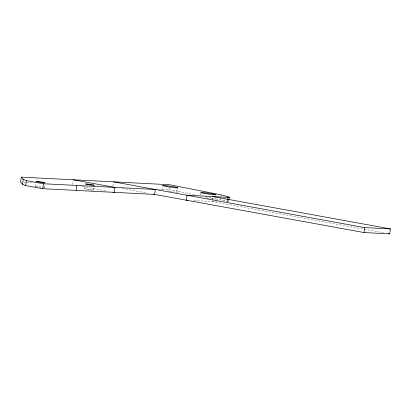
<?xml version="1.0" encoding="UTF-8"?>
<svg xmlns="http://www.w3.org/2000/svg" width="411" height="411" viewBox="0 0 411 411"><rect width="100%" height="100%" fill="white"/><g stroke="black" fill="none" stroke-linecap="round" stroke-linejoin="round"><path stroke-width="0.31" stroke-dasharray="2.06 1.54" d="M35.367 186.358L36.086 181.415M44.362 187.683L44.814 184.596M72.403 184.729L72.947 181.02M84.687 188.89L85.051 186.419M93.616 190.211A4.511 0.262 8.3 0 0 87.055 189.014A4.511 0.262 8.3 0 0 86.788 189.43A4.511 0.262 8.3 0 0 93.616 190.211L94.247 185.88M112.855 186.178L113.302 183.09M161.955 189.877L162.581 185.551M158.682 189.152L168.885 189.671L169.157 187.817M194.614 194.675L176.406 191.043L176.771 188.572M177.151 192.749L177.783 188.423M200.393 194.973L200.753 192.502M212.158 200.265L212.605 197.177M215.415 199.083L215.595 197.845M228.11 201.827L220.347 199.808L220.527 198.57M220.892 196.098L221.072 194.865M224.411 200.753L224.591 199.52M227.175 201.493L227.355 200.255M227.278 201.662L227.463 200.429M228.578 201.996L228.85 200.142M23.751 182.237L26.309 182.371M26.951 182.402L32.716 182.7M156.129 189.019L158.045 189.117M193.802 200.568L217.049 201.76M168.885 189.671L176.406 191.043M211.973 201.503L383.427 232.724M122.124 188.5L147.713 193.16M82.395 186.548L107.353 191.094M205.284 196.802L220.347 199.808M206.944 198.02A7.732 0.447 8.3 0 1 214.434 199.345M167.786 190.935A7.732 0.447 8.3 0 1 169.275 191.141M169.774 191.213A7.732 0.447 8.3 0 1 175.101 192.127M176.262 192.394A7.732 0.447 8.3 0 1 176.961 192.605M43.838 187.473A4.547 0.262 8.3 0 1 43.679 187.714M40.879 187.426A4.547 0.262 8.3 0 1 39.708 187.262M37.478 186.897A4.547 0.262 8.3 0 1 36.574 186.722M35.48 186.445A4.547 0.262 8.3 0 1 37.247 186.424A4.547 0.262 8.3 0 1 42.246 187.144"/><path stroke-width="0.62" d="M21.269 177.131L20.55 182.073L22.471 184.298L25.677 185.582L42.79 188.695L154.577 194.413L155.296 189.466L43.509 183.748L26.402 180.635L23.196 179.355L21.269 177.131L169.609 184.729L221.072 194.865L229.302 197.054L229.302 197.321L227.91 197.337L187.005 195.24L186.281 200.183L187.534 200.249M22.471 184.298L23.196 179.355M25.677 185.582L26.402 180.635M42.79 188.695L43.509 183.748M76.158 190.401L76.878 185.453M227.55 199.808L227.91 197.337M228.85 200.142L229.302 197.054M364.033 232.554L364.757 227.607L390.45 228.927L389.731 233.869L364.033 232.554L153.329 194.182M212.698 196.556L390.45 228.927M113.487 181.852L364.757 227.607M388.467 233.638L389.731 233.869M73.127 179.782L114.941 187.401L114.217 192.343L112.968 192.117M204.349 193.422A7.732 0.447 8.3 0 0 216.047 194.757A7.732 0.447 8.3 0 0 204.806 192.708A7.732 0.447 8.3 0 0 204.349 193.422M166.178 186.471A7.732 0.447 8.3 0 0 177.876 187.806A7.732 0.447 8.3 0 0 166.635 185.757A7.732 0.447 8.3 0 0 166.178 186.471M87.507 184.488A4.511 0.262 8.3 0 0 94.335 185.263A4.511 0.262 8.3 0 0 87.774 184.071A4.511 0.262 8.3 0 0 87.507 184.488M38.202 181.955A4.547 0.262 8.3 0 0 45.082 182.741A4.547 0.262 8.3 0 0 38.47 181.534A4.547 0.262 8.3 0 0 38.202 181.955"/></g></svg>
